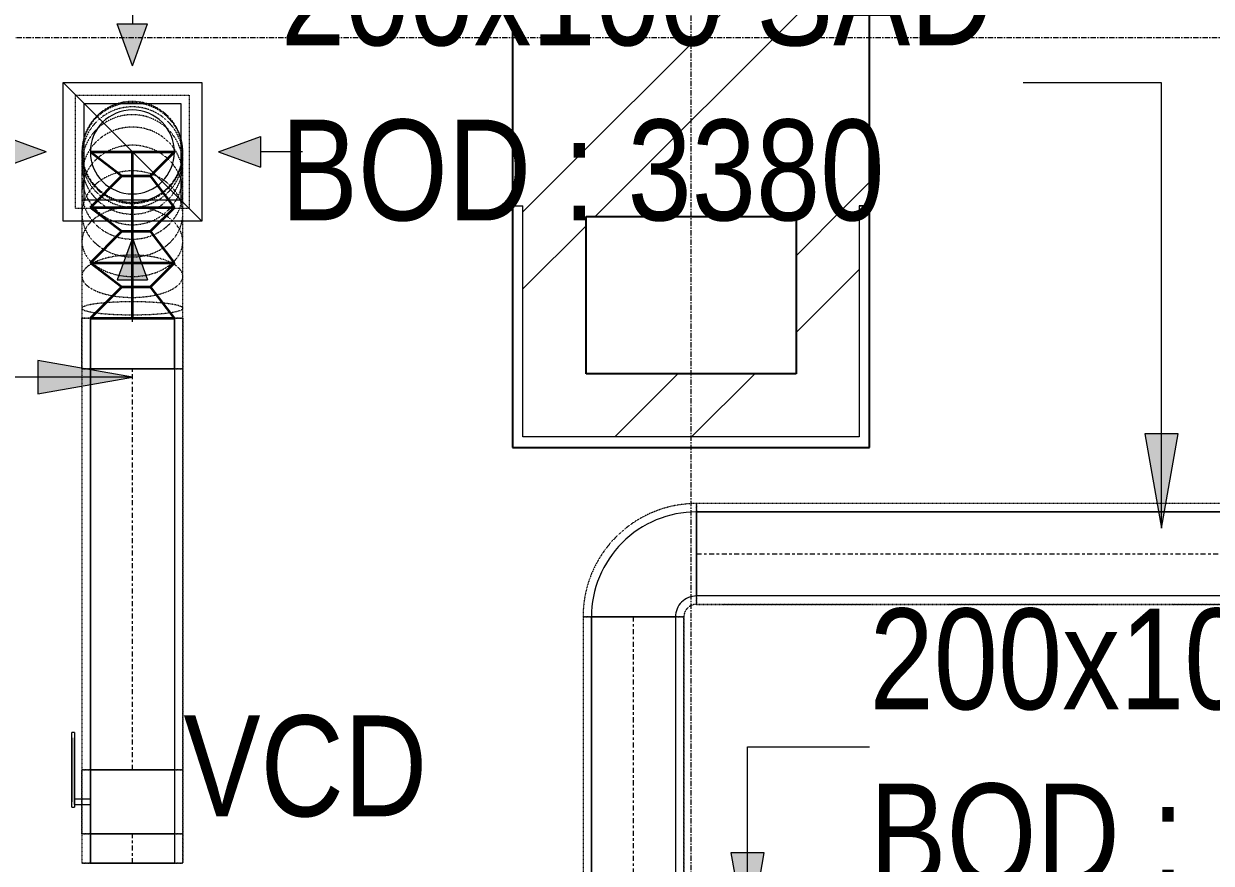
# Model space of a CAD drawing. Header units: inches. Extents: x -83664 to 20107, y -47222 to 19398.
# Drawn here: x -19561 to -16734, y -29730 to -27731 of the extents above; entities that cross this region are included whole.
import ezdxf

# ---------------------------------------------------------------- set-up
doc = ezdxf.new("R2010")
doc.units = ezdxf.units.IN
doc.header["$MEASUREMENT"] = 0
for name, pattern in [('Center', [29.999999, 12, -6, 6, -6]), ('Grid Line', [22.225, 12.7, -3.175, 3.175, -3.175]), ('Hidden 0_50', [1.0584, 0.5292, -0.5292])]:
    doc.linetypes.add(name, pattern=pattern)
for name, color, linetype, lineweight in [('A-DETL-GENF', 7, 'Continuous', 9), ('A-WALL', 7, 'Continuous', 9), ('A-WALL-PATT', 7, 'Continuous', 25), ('G-ANNO-TEXT', 7, 'Continuous', 9), ('M-HVAC-CDFF', 7, 'Continuous', 9), ('M-HVAC-DUCT-CNTR', 7, 'Center', 9), ('M-HVAC-DUCT-IDEN', 7, 'Continuous', 18), ('S-GRID', 7, 'Continuous', 9)]:
    doc.layers.add(name, color=color, linetype=linetype, lineweight=lineweight)
doc.layers.add('M-HVAC-DUCT', color=7, linetype='Continuous', lineweight=9, true_color=0xffe97f)
doc.layers.add('M-HVAC-DUCT-PATT', color=7, linetype='Continuous', lineweight=35, true_color=0x007f00)
doc.styles.add('Arial Narrow_21', font='ARIALN.TTF', dxfattribs={"height": 240})
pattern_1 = [(45, (0, 0), (-377.1708, 377.1708), []), (45, (0, 571.5), (-377.1708, 377.1708), [])]

# ---------------------------------------------------------------- blocks, each defined once
blk = doc.blocks.new('GCE-AT-Return Air Rectangular Diffuser - 230x230-7597546-FIRST FLOOR AC CONDITIONING LAYOUT - PART A')
at = {"layer": 'A-DETL-GENF', "true_color": 0xff00ff}
for points in [[(0, 205), (36.4, 305), (-36.4, 305)], [(-305, -36.4), (-205, 0), (-305, 36.4)], [(305, -36.4), (305, 36.4), (205, 0)], [(36.4, -305), (0, -205), (-36.4, -305)]]:
    blk.add_hatch(color=6, dxfattribs=at).paths.add_polyline_path(points)
at = {"layer": 'A-DETL-GENF', "color": 6, "true_color": 0xff00ff}
for p, q in [((0, 405), (0, 305)), ((0, 205), (-36.4, 305)), ((-36.4, 305), (36.4, 305)), ((0, 205), (36.4, 305)), ((-165, 165), (165, 165)), ((-165, -165), (-165, 165)), ((-165, 165), (165, -165)), ((165, 165), (165, -165)), ((-205, 0), (-305, 36.4)), ((-305, -36.4), (-305, 36.4)), ((205, 0), (305, 36.4)), ((305, 36.4), (305, -36.4)), ((405, 0), (305, 0)), ((-405, 0), (-305, 0)), ((-205, 0), (-305, -36.4)), ((205, 0), (305, -36.4)), ((165, -165), (-165, -165)), ((0, -205), (-36.4, -305)), ((0, -205), (36.4, -305)), ((-36.4, -305), (36.4, -305)), ((0, -405), (0, -305))]:
    blk.add_line(p, q, dxfattribs=at)
blk = doc.blocks.new('M_Rectangular to Round Transition - Angle - 45 Degree-7636242-FIRST FLOOR AC CONDITIONING LAYOUT - PART A')
at = {"layer": 'M-HVAC-DUCT', "color": 6, "true_color": 0xff00ff}
for p, q in [((0, 100), (120.7, 100)), ((120.7, 100), (0, 100)), ((0, 100), (0, -100)), ((0, -100), (0, 100)), ((120.7, 0), (120.7, 100)), ((120.7, 0), (120.7, 100)), ((120.7, -100), (120.7, 0)), ((120.7, -100), (120.7, 0)), ((0, -100), (120.7, -100)), ((120.7, -100), (0, -100))]:
    blk.add_line(p, q, dxfattribs=at)
blk = doc.blocks.new('M_Rectangular to Round Transition - Angle - 45 Degree-7626202-FIRST FLOOR AC CONDITIONING LAYOUT - PART A')
at = {"layer": 'M-HVAC-DUCT', "color": 6, "true_color": 0xff00ff}
for p, q in [((132975.6, 86453.8), (133205.6, 86453.8)), ((132975.6, 86223.8), (132975.6, 86453.8)), ((133205.6, 86453.8), (133205.6, 86223.8)), ((133205.6, 86223.8), (132975.6, 86223.8))]:
    blk.add_line(p, q, dxfattribs=at)
for start, end in [(90, 180), (0, 90), (180, 270), (270, 0)]:
    blk.add_arc((133090.6, 86338.8), 100, start, end, dxfattribs=at)
blk = doc.blocks.new('M_Rec Elbow - Radius - 0_75W-7691590-FIRST FLOOR AC CONDITIONING LAYOUT - PART A')
at = {"layer": 'M-HVAC-DUCT', "color": 30, "true_color": 0xff7f00}
for p, q in [((-100, 150), (100, 150)), ((100, 150), (-100, 150)), ((-150, 100), (-150, -100)), ((-150, -100), (-150, 100))]:
    blk.add_line(p, q, dxfattribs=at)
for radius in [50, 50, 250, 250]:
    blk.add_arc((-150, 150), radius, 270, 0, dxfattribs=at)
blk = doc.blocks.new('TEMW-ME-DMP-Volume Control Damper - Standard-V112-FIRST FLOOR AC CONDITIONING LAYOUT - PART A')
at = {"layer": 'M-HVAC-DUCT', "color": 6, "true_color": 0xff00ff}
for p, q in [((-165.1, 138.1), (-165.1, 144.4)), ((-152.4, 144.4), (-165.1, 144.4)), ((0, 144.4), (-152.4, 144.4)), ((-152.4, 144.4), (0, 144.4)), ((12.7, 144.4), (0, 144.4)), ((12.7, 144.4), (12.7, 138.1)), ((-165.1, 138.1), (-152.4, 138.1)), ((0, 138.1), (-152.4, 138.1)), ((-152.4, 138.1), (0, 138.1)), ((-6.4, 100), (-6.4, 138.1)), ((6.3, 138.1), (-6.4, 138.1)), ((6.3, 138.1), (-6.4, 138.1)), ((0, 138.1), (12.7, 138.1)), ((6.3, 138.1), (6.3, 100)), ((-76.2, 100), (-76.2, -100)), ((-76.2, -100), (-76.2, 100)), ((76.2, 100), (-76.2, 100)), ((-76.2, 100), (76.2, 100)), ((-76.2, 100), (76.2, 100)), ((-6.4, 100), (6.3, 100)), ((-6.4, 100), (6.3, 100)), ((76.2, 100), (76.2, -100)), ((76.2, -100), (76.2, 100)), ((-76.2, -100), (76.2, -100)), ((-76.2, -100), (76.2, -100)), ((-76.2, -100), (76.2, -100))]:
    blk.add_line(p, q, dxfattribs=at)
blk = doc.blocks.new('TEMW-SMBZ-HO-BM-HVAC-00002_rvt-1-FIRST FLOOR AC CONDITIONING LAYOUT - PART A')
at = {"layer": 'M-HVAC-DUCT', "color": 6, "linetype": 'Hidden 0_50', "true_color": 0xff00ff}
for p, q in [((132019.6, 70201.3), (132019.6, 70471.3)), ((132019.6, 70471.3), (132289.6, 70471.3)), ((132289.6, 70471.3), (132289.6, 70201.3)), ((132034.6, 70336.3), (132034.6, 70333.5)), ((132034.6, 70333.5), (132034.6, 70324.1)), ((132034.6, 70324.1), (132034.6, 70306.5)), ((132274.6, 70333.5), (132274.6, 70336.3)), ((132274.6, 70324.1), (132274.6, 70333.5)), ((132274.6, 70306.5), (132274.6, 70324.1)), ((132034.6, 70306.5), (132034.6, 70279.1)), ((132274.6, 70279.1), (132274.6, 70306.5)), ((132034.6, 70279.1), (132034.6, 70240.4)), ((132274.6, 70240.4), (132274.6, 70279.1)), ((132034.6, 70240.4), (132034.6, 70188.7)), ((132274.6, 70188.7), (132274.6, 70240.4)), ((132289.6, 70201.3), (132019.6, 70201.3)), ((132034.6, 70188.7), (132034.6, 70122.5)), ((132274.6, 70122.5), (132274.6, 70188.7)), ((132034.6, 70122.5), (132034.6, 70040.2)), ((132274.6, 70040.2), (132274.6, 70122.5)), ((132034.6, 70040.2), (132034.6, 69963.9)), ((132274.6, 69963.9), (132274.6, 70040.2)), ((132034.6, 69963.9), (132034.6, 69940.3)), ((132274.6, 69940.3), (132274.6, 69963.9)), ((132034.6, 69940.3), (132274.6, 69940.3)), ((132034.6, 69940.3), (132274.6, 69940.3)), ((132034.6, 69819.6), (132034.6, 69940.3)), ((132034.6, 69940.3), (132034.6, 69819.6)), ((132154.6, 69940.3), (132034.6, 69940.3)), ((132154.6, 69940.3), (132034.6, 69940.3)), ((132274.6, 69940.3), (132154.6, 69940.3)), ((132274.6, 69940.3), (132154.6, 69940.3)), ((132274.6, 69819.6), (132274.6, 69940.3)), ((132274.6, 69940.3), (132274.6, 69819.6)), ((132274.6, 69819.6), (132034.6, 69819.6)), ((132034.6, 69819.6), (132274.6, 69819.6)), ((132034.6, 69819.6), (132034.6, 68864.9)), ((132034.6, 69819.6), (132034.6, 68864.9)), ((132274.6, 69819.6), (132034.6, 69819.6)), ((132034.6, 69819.6), (132274.6, 69819.6)), ((132274.6, 68864.9), (132274.6, 69819.6)), ((132274.6, 69819.6), (132274.6, 68864.9)), ((132274.6, 68864.9), (132034.6, 68864.9)), ((132034.6, 68864.9), (132274.6, 68864.9)), ((132274.6, 68864.9), (132034.6, 68864.9)), ((132034.6, 68864.9), (132034.6, 68712.5)), ((132034.6, 68712.5), (132034.6, 68864.9)), ((132034.6, 68864.9), (132274.6, 68864.9)), ((132274.6, 68712.5), (132274.6, 68864.9)), ((132274.6, 68864.9), (132274.6, 68712.5)), ((132034.6, 68712.5), (132274.6, 68712.5)), ((132274.6, 68712.5), (132034.6, 68712.5)), ((132274.6, 68712.5), (132034.6, 68712.5)), ((132034.6, 68712.5), (132274.6, 68712.5)), ((132034.6, 68712.5), (132034.6, 68642.5)), ((132034.6, 68712.5), (132034.6, 68642.5)), ((132274.6, 68642.5), (132274.6, 68712.5)), ((132274.6, 68712.5), (132274.6, 68642.5)), ((132274.6, 68642.5), (132034.6, 68642.5)), ((132034.6, 68642.5), (132274.6, 68642.5))]:
    blk.add_line(p, q, dxfattribs=at)
at = {"layer": 'M-HVAC-DUCT', "color": 6, "true_color": 0xff00ff}
for p, q in [((132054.6, 69819.6), (132254.6, 69819.6)), ((132254.6, 69819.6), (132054.6, 69819.6)), ((132054.6, 68864.9), (132054.6, 69819.6)), ((132054.6, 69819.6), (132054.6, 68864.9)), ((132254.6, 69819.6), (132254.6, 68864.9)), ((132254.6, 69819.6), (132254.6, 68864.9)), ((132054.6, 68864.9), (132254.6, 68864.9)), ((132254.6, 68864.9), (132054.6, 68864.9)), ((132054.6, 68712.5), (132254.6, 68712.5)), ((132254.6, 68712.5), (132054.6, 68712.5)), ((132054.6, 68642.5), (132054.6, 68712.5)), ((132054.6, 68712.5), (132054.6, 68642.5)), ((132254.6, 68712.5), (132254.6, 68642.5)), ((132254.6, 68712.5), (132254.6, 68642.5)), ((132054.6, 68642.5), (132254.6, 68642.5)), ((132254.6, 68642.5), (132054.6, 68642.5))]:
    blk.add_line(p, q, dxfattribs=at)
at = {"layer": 'M-HVAC-DUCT', "color": 30, "linetype": 'Hidden 0_50', "true_color": 0xff7f00}
for p, q in [((133497.3, 69259), (133497.3, 69499)), ((133497.3, 69499), (133497.3, 69259)), ((135009.4, 69499), (133497.3, 69499)), ((135009.4, 69499), (133497.3, 69499)), ((133497.3, 69259), (133497.3, 69499)), ((133497.3, 69499), (133497.3, 69259)), ((133497.3, 69259), (135009.4, 69259)), ((135009.4, 69259), (133497.3, 69259)), ((133467.3, 69229), (133227.3, 69229)), ((133227.3, 69229), (133467.3, 69229)), ((133227.3, 69229), (133227.3, 68018)), ((133227.3, 69229), (133227.3, 68018)), ((133227.3, 69229), (133467.3, 69229)), ((133467.3, 69229), (133227.3, 69229)), ((133467.3, 68018), (133467.3, 69229)), ((133467.3, 69229), (133467.3, 68018))]:
    blk.add_line(p, q, dxfattribs=at)
at = {"layer": 'M-HVAC-DUCT', "color": 30, "true_color": 0xff7f00}
for p, q in [((133497.3, 69479), (133497.3, 69279)), ((133497.3, 69279), (133497.3, 69479)), ((133497.3, 69479), (135009.4, 69479)), ((135009.4, 69479), (133497.3, 69479)), ((135009.4, 69279), (133497.3, 69279)), ((135009.4, 69279), (133497.3, 69279)), ((133247.3, 69229), (133447.3, 69229)), ((133447.3, 69229), (133247.3, 69229)), ((133247.3, 68018), (133247.3, 69229)), ((133247.3, 69229), (133247.3, 68018)), ((133447.3, 69229), (133447.3, 68018)), ((133447.3, 69229), (133447.3, 68018))]:
    blk.add_line(p, q, dxfattribs=at)
at = {"layer": 'M-HVAC-DUCT', "color": 6, "linetype": 'Hidden 0_50', "true_color": 0xff00ff}
for start, end in [(0, 180), (90, 180), (0, 90), (180, 0), (180, 270), (270, 0)]:
    blk.add_arc((132154.6, 70336.3), 120, start, end, dxfattribs=at)
at = {"layer": 'M-HVAC-DUCT', "color": 30, "linetype": 'Hidden 0_50', "true_color": 0xff7f00}
for radius in [270, 270, 30, 30]:
    blk.add_arc((133497.3, 69229), radius, 90, 180, dxfattribs=at)
at = {"layer": 'M-HVAC-DUCT', "color": 6, "linetype": 'Hidden 0_50', "true_color": 0xff00ff}
for points in [[(132274.6, 70336.3), (132274.6, 70346.7), (132271.8, 70367.7), (132259.7, 70397), (132240.4, 70422.1), (132215.2, 70441.4), (132186, 70453.5), (132154.6, 70457.7), (132123.1, 70453.5), (132093.9, 70441.4), (132068.7, 70422.1), (132049.4, 70397), (132037.3, 70367.7), (132034.6, 70346.7), (132034.6, 70336.3)], [(132274.6, 70333.5), (132274.6, 70344), (132271.8, 70364.9), (132259.7, 70394.1), (132240.4, 70419.2), (132215.2, 70438.5), (132186, 70450.6), (132154.6, 70454.8), (132123.1, 70450.6), (132093.9, 70438.5), (132068.7, 70419.2), (132049.4, 70394.1), (132037.3, 70364.9), (132034.6, 70344), (132034.6, 70333.5)], [(132274.6, 70324.1), (132274.6, 70334.5), (132271.8, 70355.4), (132259.7, 70384.5), (132240.4, 70409.5), (132215.2, 70428.7), (132186, 70440.8), (132154.6, 70444.9), (132123.1, 70440.8), (132093.9, 70428.7), (132068.7, 70409.5), (132049.4, 70384.5), (132037.3, 70355.4), (132034.6, 70334.5), (132034.6, 70324.1)], [(132274.6, 70306.5), (132274.6, 70316.8), (132271.8, 70337.5), (132259.7, 70366.4), (132240.4, 70391.2), (132215.2, 70410.2), (132186, 70422.2), (132154.6, 70426.2), (132123.1, 70422.2), (132093.9, 70410.2), (132068.7, 70391.2), (132049.4, 70366.4), (132037.3, 70337.5), (132034.6, 70316.8), (132034.6, 70306.5)], [(132274.6, 70279.1), (132274.6, 70289.3), (132271.8, 70309.6), (132259.7, 70337.9), (132240.4, 70362.3), (132215.2, 70380.9), (132186, 70392.7), (132154.6, 70396.7), (132123.1, 70392.7), (132093.9, 70380.9), (132068.7, 70362.3), (132049.4, 70337.9), (132037.3, 70309.6), (132034.6, 70289.3), (132034.6, 70279.1)], [(132274.6, 70240.4), (132274.6, 70250.2), (132271.8, 70269.7), (132259.7, 70296.9), (132240.4, 70320.4), (132215.2, 70338.3), (132186, 70349.6), (132154.6, 70353.5), (132123.1, 70349.6), (132093.9, 70338.3), (132068.7, 70320.4), (132049.4, 70296.9), (132037.3, 70269.7), (132034.6, 70250.2), (132034.6, 70240.4)], [(132034.6, 70336.3), (132034.6, 70325.8), (132037.3, 70304.9), (132049.4, 70275.6), (132068.7, 70250.4), (132093.9, 70231.2), (132123.1, 70219), (132154.6, 70214.9), (132186, 70219), (132215.2, 70231.2), (132240.4, 70250.4), (132259.7, 70275.6), (132271.8, 70304.9), (132274.6, 70325.8), (132274.6, 70336.3)], [(132034.6, 70333.5), (132034.6, 70323), (132037.3, 70302.1), (132049.4, 70272.9), (132068.7, 70247.7), (132093.9, 70228.5), (132123.1, 70216.4), (132154.6, 70212.2), (132186, 70216.4), (132215.2, 70228.5), (132240.4, 70247.7), (132259.7, 70272.9), (132271.8, 70302.1), (132274.6, 70323), (132274.6, 70333.5)], [(132034.6, 70324.1), (132034.6, 70313.7), (132037.3, 70292.8), (132049.4, 70263.7), (132068.7, 70238.7), (132093.9, 70219.5), (132123.1, 70207.4), (132154.6, 70203.3), (132186, 70207.4), (132215.2, 70219.5), (132240.4, 70238.7), (132259.7, 70263.7), (132271.8, 70292.8), (132274.6, 70313.7), (132274.6, 70324.1)], [(132034.6, 70306.5), (132034.6, 70296.2), (132037.3, 70275.5), (132049.4, 70246.6), (132068.7, 70221.8), (132093.9, 70202.8), (132123.1, 70190.8), (132154.6, 70186.8), (132186, 70190.8), (132215.2, 70202.8), (132240.4, 70221.8), (132259.7, 70246.6), (132271.8, 70275.5), (132274.6, 70296.2), (132274.6, 70306.5)], [(132274.6, 70188.7), (132274.6, 70197.7), (132271.8, 70215.5), (132259.7, 70240.6), (132240.4, 70262), (132215.2, 70278.5), (132186, 70288.8), (132154.6, 70292.4), (132123.1, 70288.8), (132093.9, 70278.5), (132068.7, 70262), (132049.4, 70240.6), (132037.3, 70215.5), (132034.6, 70197.7), (132034.6, 70188.7)], [(132034.6, 70279.1), (132034.6, 70269), (132037.3, 70248.7), (132049.4, 70220.3), (132068.7, 70196), (132093.9, 70177.3), (132123.1, 70165.6), (132154.6, 70161.5), (132186, 70165.6), (132215.2, 70177.3), (132240.4, 70196), (132259.7, 70220.3), (132271.8, 70248.7), (132274.6, 70269), (132274.6, 70279.1)], [(132034.6, 70240.4), (132034.6, 70230.6), (132037.3, 70211.1), (132049.4, 70183.8), (132068.7, 70160.4), (132093.9, 70142.4), (132123.1, 70131.1), (132154.6, 70127.3), (132186, 70131.1), (132215.2, 70142.4), (132240.4, 70160.4), (132259.7, 70183.8), (132271.8, 70211.1), (132274.6, 70230.6), (132274.6, 70240.4)], [(132274.6, 70122.5), (132274.6, 70129.8), (132271.8, 70144.2), (132259.7, 70164.5), (132240.4, 70181.9), (132215.2, 70195.2), (132186, 70203.6), (132154.6, 70206.5), (132123.1, 70203.6), (132093.9, 70195.2), (132068.7, 70181.9), (132049.4, 70164.5), (132037.3, 70144.2), (132034.6, 70129.8), (132034.6, 70122.5)], [(132034.6, 70188.7), (132034.6, 70179.8), (132037.3, 70161.9), (132049.4, 70136.9), (132068.7, 70115.4), (132093.9, 70099), (132123.1, 70088.6), (132154.6, 70085.1), (132186, 70088.6), (132215.2, 70099), (132240.4, 70115.4), (132259.7, 70136.9), (132271.8, 70161.9), (132274.6, 70179.8), (132274.6, 70188.7)], [(132034.6, 70122.5), (132034.6, 70115.3), (132037.3, 70100.8), (132049.4, 70080.6), (132068.7, 70063.2), (132093.9, 70049.9), (132123.1, 70041.5), (132154.6, 70038.6), (132186, 70041.5), (132215.2, 70049.9), (132240.4, 70063.2), (132259.7, 70080.6), (132271.8, 70100.8), (132274.6, 70115.3), (132274.6, 70122.5)], [(132274.6, 70040.2), (132274.6, 70044.7), (132271.8, 70053.4), (132259.7, 70065.7), (132240.4, 70076.3), (132215.2, 70084.4), (132186, 70089.5), (132154.6, 70091.2), (132123.1, 70089.5), (132093.9, 70084.4), (132068.7, 70076.3), (132049.4, 70065.7), (132037.3, 70053.4), (132034.6, 70044.7), (132034.6, 70040.2)], [(132034.6, 70040.2), (132034.6, 70035.8), (132037.3, 70027.1), (132049.4, 70014.8), (132068.7, 70004.2), (132093.9, 69996.1), (132123.1, 69991), (132154.6, 69989.3), (132186, 69991), (132215.2, 69996.1), (132240.4, 70004.2), (132259.7, 70014.8), (132271.8, 70027.1), (132274.6, 70035.8), (132274.6, 70040.2)], [(132274.6, 69963.9), (132274.6, 69965.3), (132271.8, 69968), (132259.7, 69971.8), (132240.4, 69975), (132215.2, 69977.5), (132186, 69979.1), (132154.6, 69979.6), (132123.1, 69979.1), (132093.9, 69977.5), (132068.7, 69975), (132049.4, 69971.8), (132037.3, 69968), (132034.6, 69965.3), (132034.6, 69963.9)], [(132034.6, 69963.9), (132034.6, 69962.5), (132037.3, 69959.9), (132049.4, 69956.1), (132068.7, 69952.8), (132093.9, 69950.3), (132123.1, 69948.8), (132154.6, 69948.2), (132186, 69948.8), (132215.2, 69950.3), (132240.4, 69952.8), (132259.7, 69956.1), (132271.8, 69959.9), (132274.6, 69962.5), (132274.6, 69963.9)]]:
    blk.add_open_spline(points, degree=3, dxfattribs=at)
at = {"layer": 'M-HVAC-DUCT-CNTR', "color": 6, "true_color": 0xff00ff}
for p, q in [((132154.6, 68864.9), (132154.6, 69819.6)), ((132154.6, 68642.5), (132154.6, 68712.5))]:
    blk.add_line(p, q, dxfattribs=at)
at = {"layer": 'M-HVAC-DUCT-CNTR', "color": 30, "true_color": 0xff7f00}
for p, q in [((133497.3, 69379), (135009.4, 69379)), ((133347.3, 68018), (133347.3, 69229))]:
    blk.add_line(p, q, dxfattribs=at)
at = {"layer": 'M-HVAC-DUCT-CNTR', "color": 6, "linetype": 'Continuous', "lineweight": 35, "true_color": 0xff00ff}
blk.add_open_spline([(132154.6, 69940.3), (132154.6, 70268.3), (132154.6, 70336.3), (132154.6, 70336.3)], degree=3, dxfattribs=at)
at = {"layer": 'M-HVAC-DUCT-PATT', "color": 6, "true_color": 0xff00ff}
for p, q in [((132054.6, 70336.3), (132254.6, 70336.3)), ((132054.6, 70336.3), (132129.6, 70279.3)), ((132254.6, 70336.3), (132197.6, 70279.3)), ((132054.6, 70204.3), (132129.6, 70279.3)), ((132129.6, 70279.3), (132197.6, 70279.3)), ((132254.6, 70204.3), (132197.6, 70279.3)), ((132054.6, 70204.3), (132254.6, 70204.3)), ((132054.6, 70204.3), (132254.6, 70204.3)), ((132054.6, 70204.3), (132129.6, 70147.3)), ((132254.6, 70204.3), (132197.6, 70147.3)), ((132054.6, 70072.3), (132129.6, 70147.3)), ((132129.6, 70147.3), (132197.6, 70147.3)), ((132254.6, 70072.3), (132197.6, 70147.3)), ((132054.6, 70072.3), (132254.6, 70072.3)), ((132054.6, 70072.3), (132254.6, 70072.3)), ((132054.6, 70072.3), (132129.6, 70015.3)), ((132254.6, 70072.3), (132197.6, 70015.3)), ((132054.6, 69940.3), (132129.6, 70015.3)), ((132129.6, 70015.3), (132197.6, 70015.3)), ((132254.6, 69940.3), (132197.6, 70015.3)), ((132054.6, 69940.3), (132254.6, 69940.3)), ((132054.6, 69940.3), (132254.6, 69940.3))]:
    blk.add_line(p, q, dxfattribs=at)
at = {"layer": 'M-HVAC-CDFF', "color": 6, "linetype": 'Hidden 0_50', "lineweight": 9, "true_color": 0xff00ff}
blk.add_blockref('GCE-AT-Return Air Rectangular Diffuser - 230x230-7597546-FIRST FLOOR AC CONDITIONING LAYOUT - PART A', (132154.6, 70336.3), dxfattribs=at)
at = {"layer": 'M-HVAC-DUCT', "color": 6, "linetype": 'Hidden 0_50', "lineweight": 9, "true_color": 0xff00ff}
blk.add_blockref('M_Rectangular to Round Transition - Angle - 45 Degree-7626202-FIRST FLOOR AC CONDITIONING LAYOUT - PART A', (-936, -16002.6), dxfattribs=at)
for name, p, rotation in [('M_Rectangular to Round Transition - Angle - 45 Degree-7636242-FIRST FLOOR AC CONDITIONING LAYOUT - PART A', (132154.6, 69819.6), 90), ('M_Rec Elbow - Radius - 0_75W-7691590-FIRST FLOOR AC CONDITIONING LAYOUT - PART A', (133347.3, 69379), 180)]:
    blk.add_blockref(name, p, dxfattribs=dict(at, rotation=rotation))
at = {"layer": 'M-HVAC-DUCT', "color": 6, "linetype": 'Hidden 0_50', "lineweight": 9, "true_color": 0xff00ff, "extrusion": (0, 0, -1), "rotation": 270}
blk.add_blockref('TEMW-ME-DMP-Volume Control Damper - Standard-V112-FIRST FLOOR AC CONDITIONING LAYOUT - PART A', (-132154.6, 68788.7), dxfattribs=at)
blk = doc.blocks.new('TEMW-SMBZ-HO-BM-HVAC-00002_rvt-2-FIRST FLOOR AC CONDITIONING LAYOUT - PART A')
at = {"layer": 'M-HVAC-DUCT', "color": 6, "linetype": 'Hidden 0_50', "true_color": 0xff00ff}
for p, q in [((132019.6, 70201.3), (132019.6, 70471.3)), ((132019.6, 70471.3), (132289.6, 70471.3)), ((132289.6, 70471.3), (132289.6, 70201.3)), ((132034.6, 70336.3), (132034.6, 70333.5)), ((132034.6, 70333.5), (132034.6, 70324.1)), ((132034.6, 70324.1), (132034.6, 70306.5)), ((132274.6, 70333.5), (132274.6, 70336.3)), ((132274.6, 70324.1), (132274.6, 70333.5)), ((132274.6, 70306.5), (132274.6, 70324.1)), ((132034.6, 70306.5), (132034.6, 70279.1)), ((132274.6, 70279.1), (132274.6, 70306.5)), ((132034.6, 70279.1), (132034.6, 70240.4)), ((132274.6, 70240.4), (132274.6, 70279.1)), ((132034.6, 70240.4), (132034.6, 70188.7)), ((132274.6, 70188.7), (132274.6, 70240.4)), ((132289.6, 70201.3), (132019.6, 70201.3)), ((132034.6, 70188.7), (132034.6, 70122.5)), ((132274.6, 70122.5), (132274.6, 70188.7)), ((132034.6, 70122.5), (132034.6, 70040.2)), ((132274.6, 70040.2), (132274.6, 70122.5)), ((132034.6, 70040.2), (132034.6, 69963.9)), ((132274.6, 69963.9), (132274.6, 70040.2)), ((132034.6, 69963.9), (132034.6, 69940.3)), ((132274.6, 69940.3), (132274.6, 69963.9)), ((132034.6, 69940.3), (132274.6, 69940.3)), ((132034.6, 69940.3), (132274.6, 69940.3)), ((132034.6, 69819.6), (132034.6, 69940.3)), ((132034.6, 69940.3), (132034.6, 69819.6)), ((132154.6, 69940.3), (132034.6, 69940.3)), ((132154.6, 69940.3), (132034.6, 69940.3)), ((132274.6, 69940.3), (132154.6, 69940.3)), ((132274.6, 69940.3), (132154.6, 69940.3)), ((132274.6, 69819.6), (132274.6, 69940.3)), ((132274.6, 69940.3), (132274.6, 69819.6)), ((132274.6, 69819.6), (132034.6, 69819.6)), ((132034.6, 69819.6), (132274.6, 69819.6)), ((132034.6, 69819.6), (132034.6, 68864.9)), ((132034.6, 69819.6), (132034.6, 68864.9)), ((132274.6, 69819.6), (132034.6, 69819.6)), ((132034.6, 69819.6), (132274.6, 69819.6)), ((132274.6, 68864.9), (132274.6, 69819.6)), ((132274.6, 69819.6), (132274.6, 68864.9)), ((132274.6, 68864.9), (132034.6, 68864.9)), ((132034.6, 68864.9), (132274.6, 68864.9)), ((132274.6, 68864.9), (132034.6, 68864.9)), ((132034.6, 68864.9), (132034.6, 68712.5)), ((132034.6, 68712.5), (132034.6, 68864.9)), ((132034.6, 68864.9), (132274.6, 68864.9)), ((132274.6, 68712.5), (132274.6, 68864.9)), ((132274.6, 68864.9), (132274.6, 68712.5)), ((132034.6, 68712.5), (132274.6, 68712.5)), ((132274.6, 68712.5), (132034.6, 68712.5)), ((132274.6, 68712.5), (132034.6, 68712.5)), ((132034.6, 68712.5), (132274.6, 68712.5)), ((132034.6, 68712.5), (132034.6, 68642.5)), ((132034.6, 68712.5), (132034.6, 68642.5)), ((132274.6, 68642.5), (132274.6, 68712.5)), ((132274.6, 68712.5), (132274.6, 68642.5)), ((132274.6, 68642.5), (132034.6, 68642.5)), ((132034.6, 68642.5), (132274.6, 68642.5))]:
    blk.add_line(p, q, dxfattribs=at)
at = {"layer": 'M-HVAC-DUCT', "color": 6, "true_color": 0xff00ff}
for p, q in [((132054.6, 69819.6), (132254.6, 69819.6)), ((132254.6, 69819.6), (132054.6, 69819.6)), ((132054.6, 68864.9), (132054.6, 69819.6)), ((132054.6, 69819.6), (132054.6, 68864.9)), ((132254.6, 69819.6), (132254.6, 68864.9)), ((132254.6, 69819.6), (132254.6, 68864.9)), ((132054.6, 68864.9), (132254.6, 68864.9)), ((132254.6, 68864.9), (132054.6, 68864.9)), ((132054.6, 68712.5), (132254.6, 68712.5)), ((132254.6, 68712.5), (132054.6, 68712.5)), ((132054.6, 68642.5), (132054.6, 68712.5)), ((132054.6, 68712.5), (132054.6, 68642.5)), ((132254.6, 68712.5), (132254.6, 68642.5)), ((132254.6, 68712.5), (132254.6, 68642.5)), ((132054.6, 68642.5), (132254.6, 68642.5)), ((132254.6, 68642.5), (132054.6, 68642.5))]:
    blk.add_line(p, q, dxfattribs=at)
at = {"layer": 'M-HVAC-DUCT', "color": 30, "linetype": 'Hidden 0_50', "true_color": 0xff7f00}
for p, q in [((133497.3, 69259), (133497.3, 69499)), ((133497.3, 69499), (133497.3, 69259)), ((135009.4, 69499), (133497.3, 69499)), ((135009.4, 69499), (133497.3, 69499)), ((133497.3, 69259), (133497.3, 69499)), ((133497.3, 69499), (133497.3, 69259)), ((133497.3, 69259), (135009.4, 69259)), ((135009.4, 69259), (133497.3, 69259)), ((133467.3, 69229), (133227.3, 69229)), ((133227.3, 69229), (133467.3, 69229)), ((133227.3, 69229), (133227.3, 68018)), ((133227.3, 69229), (133227.3, 68018)), ((133227.3, 69229), (133467.3, 69229)), ((133467.3, 69229), (133227.3, 69229)), ((133467.3, 68018), (133467.3, 69229)), ((133467.3, 69229), (133467.3, 68018))]:
    blk.add_line(p, q, dxfattribs=at)
at = {"layer": 'M-HVAC-DUCT', "color": 30, "true_color": 0xff7f00}
for p, q in [((133497.3, 69479), (133497.3, 69279)), ((133497.3, 69279), (133497.3, 69479)), ((133497.3, 69479), (135009.4, 69479)), ((135009.4, 69479), (133497.3, 69479)), ((135009.4, 69279), (133497.3, 69279)), ((135009.4, 69279), (133497.3, 69279)), ((133247.3, 69229), (133447.3, 69229)), ((133447.3, 69229), (133247.3, 69229)), ((133247.3, 68018), (133247.3, 69229)), ((133247.3, 69229), (133247.3, 68018)), ((133447.3, 69229), (133447.3, 68018)), ((133447.3, 69229), (133447.3, 68018))]:
    blk.add_line(p, q, dxfattribs=at)
at = {"layer": 'M-HVAC-DUCT', "color": 6, "linetype": 'Hidden 0_50', "true_color": 0xff00ff}
for start, end in [(0, 180), (90, 180), (0, 90), (180, 0), (180, 270), (270, 0)]:
    blk.add_arc((132154.6, 70336.3), 120, start, end, dxfattribs=at)
at = {"layer": 'M-HVAC-DUCT', "color": 30, "linetype": 'Hidden 0_50', "true_color": 0xff7f00}
for radius in [270, 270, 30, 30]:
    blk.add_arc((133497.3, 69229), radius, 90, 180, dxfattribs=at)
at = {"layer": 'M-HVAC-DUCT', "color": 6, "linetype": 'Hidden 0_50', "true_color": 0xff00ff}
for points in [[(132274.6, 70336.3), (132274.6, 70346.7), (132271.8, 70367.7), (132259.7, 70397), (132240.4, 70422.1), (132215.2, 70441.4), (132186, 70453.5), (132154.6, 70457.7), (132123.1, 70453.5), (132093.9, 70441.4), (132068.7, 70422.1), (132049.4, 70397), (132037.3, 70367.7), (132034.6, 70346.7), (132034.6, 70336.3)], [(132274.6, 70333.5), (132274.6, 70344), (132271.8, 70364.9), (132259.7, 70394.1), (132240.4, 70419.2), (132215.2, 70438.5), (132186, 70450.6), (132154.6, 70454.8), (132123.1, 70450.6), (132093.9, 70438.5), (132068.7, 70419.2), (132049.4, 70394.1), (132037.3, 70364.9), (132034.6, 70344), (132034.6, 70333.5)], [(132274.6, 70324.1), (132274.6, 70334.5), (132271.8, 70355.4), (132259.7, 70384.5), (132240.4, 70409.5), (132215.2, 70428.7), (132186, 70440.8), (132154.6, 70444.9), (132123.1, 70440.8), (132093.9, 70428.7), (132068.7, 70409.5), (132049.4, 70384.5), (132037.3, 70355.4), (132034.6, 70334.5), (132034.6, 70324.1)], [(132274.6, 70306.5), (132274.6, 70316.8), (132271.8, 70337.5), (132259.7, 70366.4), (132240.4, 70391.2), (132215.2, 70410.2), (132186, 70422.2), (132154.6, 70426.2), (132123.1, 70422.2), (132093.9, 70410.2), (132068.7, 70391.2), (132049.4, 70366.4), (132037.3, 70337.5), (132034.6, 70316.8), (132034.6, 70306.5)], [(132274.6, 70279.1), (132274.6, 70289.3), (132271.8, 70309.6), (132259.7, 70337.9), (132240.4, 70362.3), (132215.2, 70380.9), (132186, 70392.7), (132154.6, 70396.7), (132123.1, 70392.7), (132093.9, 70380.9), (132068.7, 70362.3), (132049.4, 70337.9), (132037.3, 70309.6), (132034.6, 70289.3), (132034.6, 70279.1)], [(132274.6, 70240.4), (132274.6, 70250.2), (132271.8, 70269.7), (132259.7, 70296.9), (132240.4, 70320.4), (132215.2, 70338.3), (132186, 70349.6), (132154.6, 70353.5), (132123.1, 70349.6), (132093.9, 70338.3), (132068.7, 70320.4), (132049.4, 70296.9), (132037.3, 70269.7), (132034.6, 70250.2), (132034.6, 70240.4)], [(132034.6, 70336.3), (132034.6, 70325.8), (132037.3, 70304.9), (132049.4, 70275.6), (132068.7, 70250.4), (132093.9, 70231.2), (132123.1, 70219), (132154.6, 70214.9), (132186, 70219), (132215.2, 70231.2), (132240.4, 70250.4), (132259.7, 70275.6), (132271.8, 70304.9), (132274.6, 70325.8), (132274.6, 70336.3)], [(132034.6, 70333.5), (132034.6, 70323), (132037.3, 70302.1), (132049.4, 70272.9), (132068.7, 70247.7), (132093.9, 70228.5), (132123.1, 70216.4), (132154.6, 70212.2), (132186, 70216.4), (132215.2, 70228.5), (132240.4, 70247.7), (132259.7, 70272.9), (132271.8, 70302.1), (132274.6, 70323), (132274.6, 70333.5)], [(132034.6, 70324.1), (132034.6, 70313.7), (132037.3, 70292.8), (132049.4, 70263.7), (132068.7, 70238.7), (132093.9, 70219.5), (132123.1, 70207.4), (132154.6, 70203.3), (132186, 70207.4), (132215.2, 70219.5), (132240.4, 70238.7), (132259.7, 70263.7), (132271.8, 70292.8), (132274.6, 70313.7), (132274.6, 70324.1)], [(132034.6, 70306.5), (132034.6, 70296.2), (132037.3, 70275.5), (132049.4, 70246.6), (132068.7, 70221.8), (132093.9, 70202.8), (132123.1, 70190.8), (132154.6, 70186.8), (132186, 70190.8), (132215.2, 70202.8), (132240.4, 70221.8), (132259.7, 70246.6), (132271.8, 70275.5), (132274.6, 70296.2), (132274.6, 70306.5)], [(132274.6, 70188.7), (132274.6, 70197.7), (132271.8, 70215.5), (132259.7, 70240.6), (132240.4, 70262), (132215.2, 70278.5), (132186, 70288.8), (132154.6, 70292.4), (132123.1, 70288.8), (132093.9, 70278.5), (132068.7, 70262), (132049.4, 70240.6), (132037.3, 70215.5), (132034.6, 70197.7), (132034.6, 70188.7)], [(132034.6, 70279.1), (132034.6, 70269), (132037.3, 70248.7), (132049.4, 70220.3), (132068.7, 70196), (132093.9, 70177.3), (132123.1, 70165.6), (132154.6, 70161.5), (132186, 70165.6), (132215.2, 70177.3), (132240.4, 70196), (132259.7, 70220.3), (132271.8, 70248.7), (132274.6, 70269), (132274.6, 70279.1)], [(132034.6, 70240.4), (132034.6, 70230.6), (132037.3, 70211.1), (132049.4, 70183.8), (132068.7, 70160.4), (132093.9, 70142.4), (132123.1, 70131.1), (132154.6, 70127.3), (132186, 70131.1), (132215.2, 70142.4), (132240.4, 70160.4), (132259.7, 70183.8), (132271.8, 70211.1), (132274.6, 70230.6), (132274.6, 70240.4)], [(132274.6, 70122.5), (132274.6, 70129.8), (132271.8, 70144.2), (132259.7, 70164.5), (132240.4, 70181.9), (132215.2, 70195.2), (132186, 70203.6), (132154.6, 70206.5), (132123.1, 70203.6), (132093.9, 70195.2), (132068.7, 70181.9), (132049.4, 70164.5), (132037.3, 70144.2), (132034.6, 70129.8), (132034.6, 70122.5)], [(132034.6, 70188.7), (132034.6, 70179.8), (132037.3, 70161.9), (132049.4, 70136.9), (132068.7, 70115.4), (132093.9, 70099), (132123.1, 70088.6), (132154.6, 70085.1), (132186, 70088.6), (132215.2, 70099), (132240.4, 70115.4), (132259.7, 70136.9), (132271.8, 70161.9), (132274.6, 70179.8), (132274.6, 70188.7)], [(132034.6, 70122.5), (132034.6, 70115.3), (132037.3, 70100.8), (132049.4, 70080.6), (132068.7, 70063.2), (132093.9, 70049.9), (132123.1, 70041.5), (132154.6, 70038.6), (132186, 70041.5), (132215.2, 70049.9), (132240.4, 70063.2), (132259.7, 70080.6), (132271.8, 70100.8), (132274.6, 70115.3), (132274.6, 70122.5)], [(132274.6, 70040.2), (132274.6, 70044.7), (132271.8, 70053.4), (132259.7, 70065.7), (132240.4, 70076.3), (132215.2, 70084.4), (132186, 70089.5), (132154.6, 70091.2), (132123.1, 70089.5), (132093.9, 70084.4), (132068.7, 70076.3), (132049.4, 70065.7), (132037.3, 70053.4), (132034.6, 70044.7), (132034.6, 70040.2)], [(132034.6, 70040.2), (132034.6, 70035.8), (132037.3, 70027.1), (132049.4, 70014.8), (132068.7, 70004.2), (132093.9, 69996.1), (132123.1, 69991), (132154.6, 69989.3), (132186, 69991), (132215.2, 69996.1), (132240.4, 70004.2), (132259.7, 70014.8), (132271.8, 70027.1), (132274.6, 70035.8), (132274.6, 70040.2)], [(132274.6, 69963.9), (132274.6, 69965.3), (132271.8, 69968), (132259.7, 69971.8), (132240.4, 69975), (132215.2, 69977.5), (132186, 69979.1), (132154.6, 69979.6), (132123.1, 69979.1), (132093.9, 69977.5), (132068.7, 69975), (132049.4, 69971.8), (132037.3, 69968), (132034.6, 69965.3), (132034.6, 69963.9)], [(132034.6, 69963.9), (132034.6, 69962.5), (132037.3, 69959.9), (132049.4, 69956.1), (132068.7, 69952.8), (132093.9, 69950.3), (132123.1, 69948.8), (132154.6, 69948.2), (132186, 69948.8), (132215.2, 69950.3), (132240.4, 69952.8), (132259.7, 69956.1), (132271.8, 69959.9), (132274.6, 69962.5), (132274.6, 69963.9)]]:
    blk.add_open_spline(points, degree=3, dxfattribs=at)
at = {"layer": 'M-HVAC-DUCT-CNTR', "color": 6, "true_color": 0xff00ff}
for p, q in [((132154.6, 68864.9), (132154.6, 69819.6)), ((132154.6, 68642.5), (132154.6, 68712.5))]:
    blk.add_line(p, q, dxfattribs=at)
at = {"layer": 'M-HVAC-DUCT-CNTR', "color": 30, "true_color": 0xff7f00}
for p, q in [((133497.3, 69379), (135009.4, 69379)), ((133347.3, 68018), (133347.3, 69229))]:
    blk.add_line(p, q, dxfattribs=at)
at = {"layer": 'M-HVAC-DUCT-CNTR', "color": 6, "linetype": 'Continuous', "lineweight": 35, "true_color": 0xff00ff}
blk.add_open_spline([(132154.6, 69940.3), (132154.6, 70268.3), (132154.6, 70336.3), (132154.6, 70336.3)], degree=3, dxfattribs=at)
at = {"layer": 'M-HVAC-DUCT-PATT', "color": 6, "true_color": 0xff00ff}
for p, q in [((132054.6, 70336.3), (132254.6, 70336.3)), ((132054.6, 70336.3), (132129.6, 70279.3)), ((132254.6, 70336.3), (132197.6, 70279.3)), ((132054.6, 70204.3), (132129.6, 70279.3)), ((132129.6, 70279.3), (132197.6, 70279.3)), ((132254.6, 70204.3), (132197.6, 70279.3)), ((132054.6, 70204.3), (132254.6, 70204.3)), ((132054.6, 70204.3), (132254.6, 70204.3)), ((132054.6, 70204.3), (132129.6, 70147.3)), ((132254.6, 70204.3), (132197.6, 70147.3)), ((132054.6, 70072.3), (132129.6, 70147.3)), ((132129.6, 70147.3), (132197.6, 70147.3)), ((132254.6, 70072.3), (132197.6, 70147.3)), ((132054.6, 70072.3), (132254.6, 70072.3)), ((132054.6, 70072.3), (132254.6, 70072.3)), ((132054.6, 70072.3), (132129.6, 70015.3)), ((132254.6, 70072.3), (132197.6, 70015.3)), ((132054.6, 69940.3), (132129.6, 70015.3)), ((132129.6, 70015.3), (132197.6, 70015.3)), ((132254.6, 69940.3), (132197.6, 70015.3)), ((132054.6, 69940.3), (132254.6, 69940.3)), ((132054.6, 69940.3), (132254.6, 69940.3))]:
    blk.add_line(p, q, dxfattribs=at)
at = {"layer": 'M-HVAC-CDFF', "color": 6, "linetype": 'Hidden 0_50', "lineweight": 9, "true_color": 0xff00ff}
blk.add_blockref('GCE-AT-Return Air Rectangular Diffuser - 230x230-7597546-FIRST FLOOR AC CONDITIONING LAYOUT - PART A', (132154.6, 70336.3), dxfattribs=at)
at = {"layer": 'M-HVAC-DUCT', "color": 6, "linetype": 'Hidden 0_50', "lineweight": 9, "true_color": 0xff00ff}
blk.add_blockref('M_Rectangular to Round Transition - Angle - 45 Degree-7626202-FIRST FLOOR AC CONDITIONING LAYOUT - PART A', (-936, -16002.6), dxfattribs=at)
for name, p, rotation in [('M_Rectangular to Round Transition - Angle - 45 Degree-7636242-FIRST FLOOR AC CONDITIONING LAYOUT - PART A', (132154.6, 69819.6), 90), ('M_Rec Elbow - Radius - 0_75W-7691590-FIRST FLOOR AC CONDITIONING LAYOUT - PART A', (133347.3, 69379), 180)]:
    blk.add_blockref(name, p, dxfattribs=dict(at, rotation=rotation))
at = {"layer": 'M-HVAC-DUCT', "color": 6, "linetype": 'Hidden 0_50', "lineweight": 9, "true_color": 0xff00ff, "extrusion": (0, 0, -1), "rotation": 270}
blk.add_blockref('TEMW-ME-DMP-Volume Control Damper - Standard-V112-FIRST FLOOR AC CONDITIONING LAYOUT - PART A', (-132154.6, 68788.7), dxfattribs=at)
blk = doc.blocks.new('SMBZ_Hospital Arch Model_2026_01_29_rvt-1-FIRST FLOOR AC CONDITIONING LAYOUT - PART A')
at = {"layer": 'A-WALL-PATT', "lineweight": 9, "true_color": 0xbbbbbb}
h = blk.add_hatch(dxfattribs=at)
h.set_pattern_fill('FP_12', color=9, style=0, pattern_type=2)
h.set_pattern_definition(pattern_1)
h.paths.add_polyline_path([(133734.4, 70182.7), (133734.4, 70207.7), (133909.4, 70207.7), (133909.4, 71032.7), (133059.4, 71032.7), (133059.4, 70207.7), (133234.4, 70207.7), (133234.4, 70182.7)])
h = blk.add_hatch(dxfattribs=at)
h.set_pattern_fill('FP_12', color=9, style=0, pattern_type=2)
h.set_pattern_definition(pattern_1)
h.paths.add_polyline_path([(133084.4, 69657.7), (133234.4, 69657.7), (133234.4, 70207.7), (133084.4, 70207.7), (133084.4, 70079.3)])
h = blk.add_hatch(dxfattribs=at)
h.set_pattern_fill('FP_12', color=9, style=0, pattern_type=2)
h.set_pattern_definition(pattern_1)
h.paths.add_polyline_path([(133734.4, 69807.7), (133884.4, 69807.7), (133884.4, 70207.7), (133734.4, 70207.7), (133734.4, 70079.3)])
h = blk.add_hatch(dxfattribs=at)
h.set_pattern_fill('FP_12', color=9, style=0, pattern_type=2)
h.set_pattern_definition(pattern_1)
h.paths.add_polyline_path([(133234.4, 69657.7), (133884.4, 69657.7), (133884.4, 69807.7), (133234.4, 69807.7)])
h = blk.add_hatch(dxfattribs=at)
h.set_pattern_fill('FP_13', color=9, style=0, pattern_type=2)
h.set_pattern_definition([(0, (0, 0), (1219.2, 304.8), [50.292, -864.108, 50.292, -864.108, -4876.8]), (0, (0, 0), (1219.2, 304.8), [-1828.8, 50.292, -1778.508, 50.292, -864.108, -2133.6]), (0, (0, 0), (1219.2, 304.8), [-4572, 50.292, -559.308, 50.292, -1473.708]), (120, (457.2, 152.4), (-873.56454, 903.4582), [50.292, -864.108, 50.292, -864.108, -4876.8]), (120, (457.2, 152.4), (-873.56454, 903.4582), [-1828.8, 50.292, -1778.508, 50.292, -864.108, -2133.6]), (120, (457.2, 152.4), (-873.56454, 903.4582), [-4572, 50.292, -559.308, 50.292, -1473.708]), (240, (609.6, 762), (-345.63546, -1208.2582), [50.292, -864.108, 50.292, -864.108, -4876.8]), (240, (609.6, 762), (-345.63546, -1208.2582), [-1828.8, 50.292, -1778.508, 50.292, -864.108, -2133.6]), (240, (609.6, 762), (-345.63546, -1208.2582), [-4572, 50.292, -559.308, 50.292, -1473.708])])
h.paths.add_polyline_path([(133084.4, 69632.7), (133909.4, 69632.7), (133909.4, 69657.7), (133084.4, 69657.7)])
at = {"layer": 'A-WALL', "color": 9, "lineweight": 25, "true_color": 0xbbbbbb}
for p, q in [((133059.4, 71032.7), (133059.4, 70207.7)), ((133909.4, 70207.7), (133909.4, 71032.7)), ((133059.4, 70207.7), (133059.4, 69632.7)), ((133234.4, 70182.7), (133734.4, 70182.7)), ((133234.4, 69807.7), (133234.4, 70182.7)), ((133734.4, 70182.7), (133734.4, 69807.7)), ((133909.4, 69807.7), (133909.4, 70207.7)), ((133734.4, 69807.7), (133234.4, 69807.7)), ((133909.4, 69657.7), (133909.4, 69807.7)), ((133909.4, 69632.7), (133909.4, 69657.7)), ((133059.4, 69632.7), (133084.4, 69632.7)), ((133084.4, 69632.7), (133234.4, 69632.7)), ((133234.4, 69632.7), (133909.4, 69632.7))]:
    blk.add_line(p, q, dxfattribs=at)
at = {"layer": 'A-WALL', "color": 9, "true_color": 0xbbbbbb}
for p, q in [((133059.4, 70207.7), (133059.4, 71032.7)), ((133909.4, 71032.7), (133909.4, 70207.7)), ((133059.4, 70207.7), (133084.4, 70207.7)), ((133059.4, 70207.7), (133059.4, 69632.7)), ((133084.4, 69657.7), (133084.4, 70207.7)), ((133734.4, 70182.7), (133234.4, 70182.7)), ((133234.4, 69807.7), (133234.4, 70182.7)), ((133734.4, 70182.7), (133734.4, 69807.7)), ((133884.4, 70207.7), (133909.4, 70207.7)), ((133909.4, 70207.7), (133884.4, 70207.7)), ((133884.4, 70207.7), (133884.4, 69807.7)), ((133909.4, 69807.7), (133909.4, 70207.7)), ((133734.4, 69807.7), (133234.4, 69807.7)), ((133884.4, 69807.7), (133884.4, 69657.7)), ((133909.4, 69807.7), (133909.4, 69632.7)), ((133234.4, 69657.7), (133084.4, 69657.7)), ((133884.4, 69657.7), (133234.4, 69657.7)), ((133234.4, 69632.7), (133059.4, 69632.7)), ((133234.4, 69632.7), (133909.4, 69632.7))]:
    blk.add_line(p, q, dxfattribs=at)

msp = doc.modelspace()

# ---------------------------------------------------------------- hatches: boundary and pattern name
at = {"layer": 'M-HVAC-DUCT-IDEN', "lineweight": 9}
for points in [[(-19302.1, -28572.4), (-19527.1, -28532.7), (-19527.1, -28612)], [(-16852.5, -28932.2), (-16812.8, -28707.2), (-16892.2, -28707.2)], [(-17837.6, -29929.7), (-17797.9, -29704.7), (-17877.3, -29704.7)]]:
    msp.add_hatch(color=256, dxfattribs=at).paths.add_polyline_path(points)

# ---------------------------------------------------------------- linework, layer by layer
for p, q in [((-16852.5, -27871.8), (-17181.5, -27871.8)), ((-16852.5, -28932.2), (-16852.5, -27871.8)), ((-19302.1, -28572.4), (-19527.1, -28532.7)), ((-19527.1, -28532.7), (-19527.1, -28612)), ((-19302.1, -28572.4), (-20202.6, -28572.4)), ((-19527.1, -28612), (-19302.1, -28572.4)), ((-16812.8, -28707.2), (-16892.2, -28707.2)), ((-16892.2, -28707.2), (-16852.5, -28932.2)), ((-16852.5, -28932.2), (-16812.8, -28707.2)), ((-17837.6, -29452.7), (-17547.4, -29452.7)), ((-17837.6, -29929.7), (-17837.6, -29452.7)), ((-17797.9, -29704.7), (-17877.3, -29704.7)), ((-17877.3, -29704.7), (-17837.6, -29929.7)), ((-17837.6, -29929.7), (-17797.9, -29704.7))]:
    msp.add_line(p, q, dxfattribs=at)
at = {"layer": 'S-GRID', "color": 254, "linetype": 'Grid Line', "true_color": 0xdcdcdc}
for p, q in [((-17972.3, -44103.7), (-17972.3, 15149.1)), ((20106.7, -27764.5), (-81517, -27764.5))]:
    msp.add_line(p, q, dxfattribs=at)

# ---------------------------------------------------------------- block references
at = {"lineweight": 5}
for name in ['SMBZ_Hospital Arch Model_2026_01_29_rvt-1-FIRST FLOOR AC CONDITIONING LAYOUT - PART A', 'TEMW-SMBZ-HO-BM-HVAC-00002_rvt-1-FIRST FLOOR AC CONDITIONING LAYOUT - PART A', 'TEMW-SMBZ-HO-BM-HVAC-00002_rvt-2-FIRST FLOOR AC CONDITIONING LAYOUT - PART A']:
    msp.add_blockref(name, (-151456.7, -98372.2), dxfattribs=at)

# ---------------------------------------------------------------- texts
at = {"layer": 'G-ANNO-TEXT', "insert": (-19180.4, -29377.9), "char_height": 240, "width": 733.544, "attachment_point": 1, "style": 'Arial Narrow_21'}
msp.add_mtext('VCD', dxfattribs=at)
at = {"layer": 'M-HVAC-DUCT-IDEN', "lineweight": 9, "char_height": 240, "attachment_point": 1, "style": 'Arial Narrow_21'}
for s, insert, width in [('200x100 SAD', (-18948.5, -27542.2), 2128.48), ('BOD : 3380', (-18948.5, -27958.9), 1803.797), ('200x100 RAD', (-17547.4, -29123.2), 2152.531), ('BOD : 3690', (-17547.4, -29539.9), 1803.797)]:
    msp.add_mtext(s, dxfattribs=dict(at, insert=insert, width=width))

doc.saveas('drawing.dxf')
